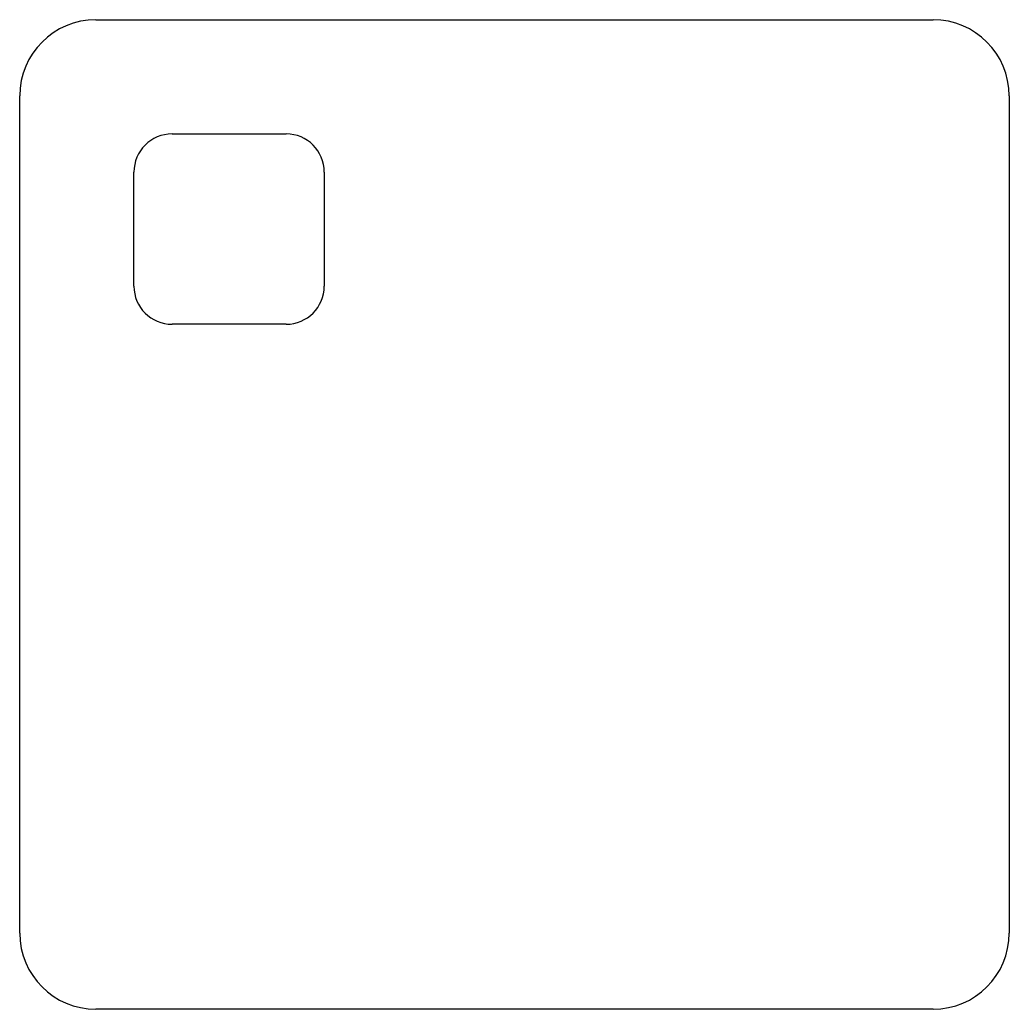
# Model space of a CAD drawing. Extents: x 1.97 to 2.99, y -2.99 to -1.97.
import ezdxf

# ---------------------------------------------------------------- set-up
doc = ezdxf.new("R2010")
doc.units = 0
doc.header["$MEASUREMENT"] = 0
doc.layers.add('WHITE', color=7, linetype='CONTINUOUS')

msp = doc.modelspace()

# ---------------------------------------------------------------- linework, layer by layer
at = {"layer": 'WHITE', "linetype": 'CONTINUOUS'}
for p, q in [((2.0472, -1.9685), (2.9134, -1.9685)), ((1.9685, -2.9134), (1.9685, -2.0472)), ((2.9921, -2.0472), (2.9921, -2.9134)), ((2.126, -2.0866), (2.2441, -2.0866)), ((2.0866, -2.2441), (2.0866, -2.126)), ((2.2835, -2.126), (2.2835, -2.2441)), ((2.2441, -2.2835), (2.126, -2.2835)), ((2.9134, -2.9921), (2.0472, -2.9921))]:
    msp.add_line(p, q, dxfattribs=at)
at = {"layer": 'WHITE'}
for centre, radius, start, end in [((2.0472, -2.0472), 0.0787, 90, 180), ((2.9134, -2.0472), 0.0787, 0, 90), ((2.126, -2.126), 0.0394, 90, 180), ((2.2441, -2.126), 0.0394, 0, 90), ((2.126, -2.2441), 0.0394, -180, -90), ((2.2441, -2.2441), 0.0394, -90, 0), ((2.0472, -2.9134), 0.0787, -180, -90), ((2.9134, -2.9134), 0.0787, -90, 0)]:
    msp.add_arc(centre, radius, start, end, dxfattribs=at)

doc.saveas('drawing.dxf')
